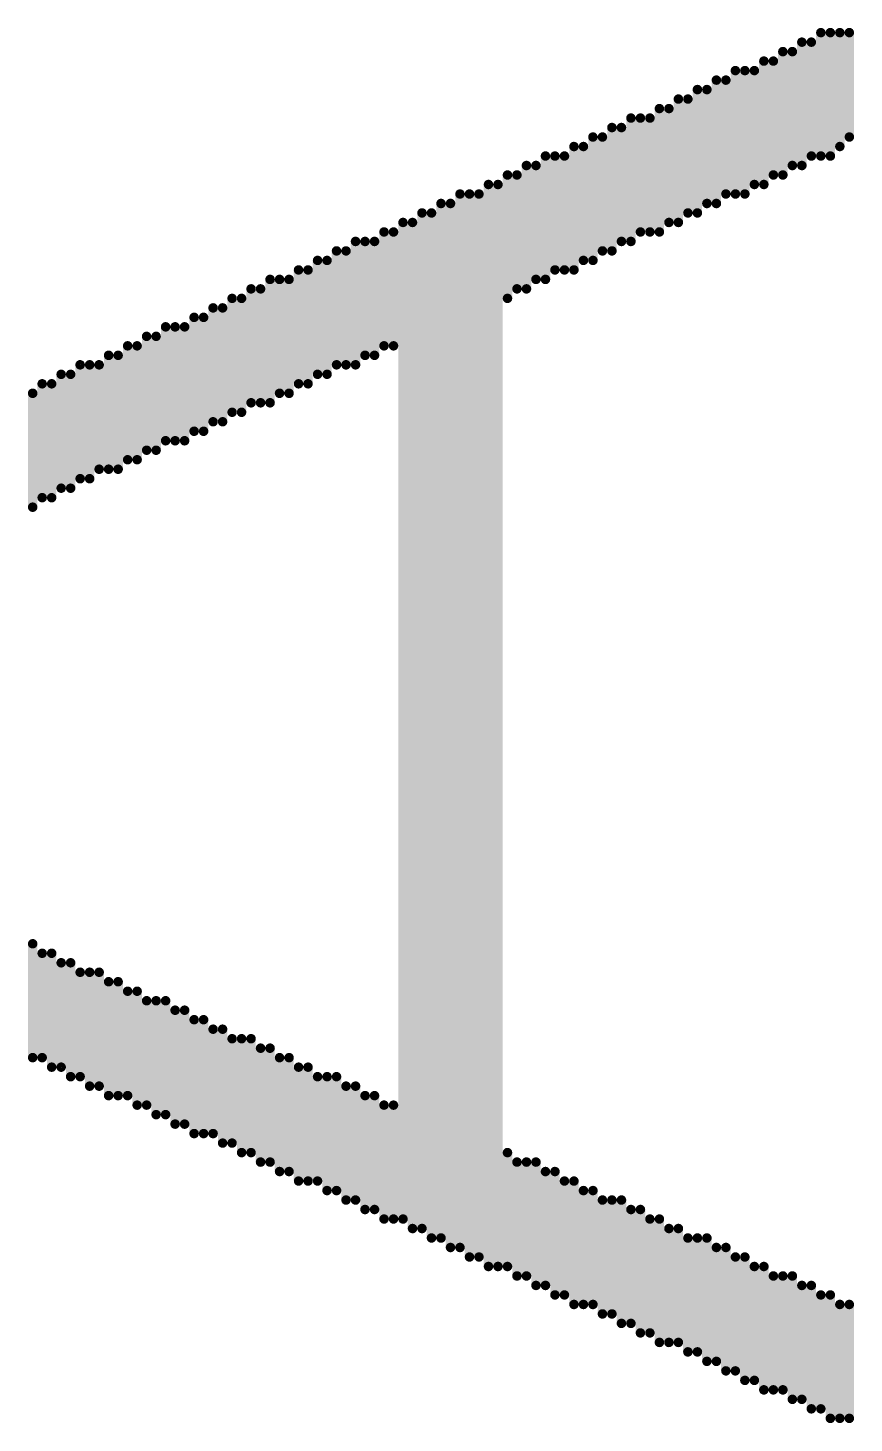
# Model space of a CAD drawing. Header units: inches. Extents: x 0.06 to 0.98, y 0.09 to 4.02.
# Drawn here: x 0.32345 to 0.3452, y 1.33858 to 1.37533 of the extents above; entities that cross this region are included whole.
import ezdxf

# ---------------------------------------------------------------- set-up
doc = ezdxf.new("R2010")
doc.units = ezdxf.units.IN
doc.header["$MEASUREMENT"] = 0
doc.layers.add('Top Overlay', color=2, linetype='Continuous')

# ---------------------------------------------------------------- blocks, each defined once
blk = doc.blocks.new('________631')
at = {"layer": 'Top Overlay'}
for points in [[(0.529311, 0.022884, 0.00025, 0.00025, 0), (0.532311, 0.022884, 0.00025, 0.00025, 0)], [(0.543811, 0.022884, 0.00025, 0.00025, 0), (0.546811, 0.022884, 0.00025, 0.00025, 0)], [(0.529061, 0.022384, 0.00025, 0.00025, 0), (0.532061, 0.022384, 0.00025, 0.00025, 0)], [(0.529311, 0.022634, 0.00025, 0.00025, 0), (0.532061, 0.022634, 0.00025, 0.00025, 0)], [(0.544061, 0.022634, 0.00025, 0.00025, 0), (0.547061, 0.022634, 0.00025, 0.00025, 0)], [(0.544061, 0.022384, 0.00025, 0.00025, 0), (0.547061, 0.022384, 0.00025, 0.00025, 0)], [(0.529061, 0.022134, 0.00025, 0.00025, 0), (0.531811, 0.022134, 0.00025, 0.00025, 0)], [(0.544311, 0.022134, 0.00025, 0.00025, 0), (0.547311, 0.022134, 0.00025, 0.00025, 0)], [(0.528811, 0.021884, 0.00025, 0.00025, 0), (0.531811, 0.021884, 0.00025, 0.00025, 0)], [(0.528811, 0.021634, 0.00025, 0.00025, 0), (0.531561, 0.021634, 0.00025, 0.00025, 0)], [(0.544311, 0.021884, 0.00025, 0.00025, 0), (0.547311, 0.021884, 0.00025, 0.00025, 0)], [(0.544561, 0.021634, 0.00025, 0.00025, 0), (0.547561, 0.021634, 0.00025, 0.00025, 0)], [(0.528561, 0.021384, 0.00025, 0.00025, 0), (0.531561, 0.021384, 0.00025, 0.00025, 0)], [(0.544561, 0.021384, 0.00025, 0.00025, 0), (0.547561, 0.021384, 0.00025, 0.00025, 0)], [(0.528311, 0.020884, 0.00025, 0.00025, 0), (0.531311, 0.020884, 0.00025, 0.00025, 0)], [(0.528561, 0.021134, 0.00025, 0.00025, 0), (0.531561, 0.021134, 0.00025, 0.00025, 0)], [(0.544811, 0.021134, 0.00025, 0.00025, 0), (0.547561, 0.021134, 0.00025, 0.00025, 0)], [(0.544811, 0.020884, 0.00025, 0.00025, 0), (0.547811, 0.020884, 0.00025, 0.00025, 0)], [(0.528311, 0.020634, 0.00025, 0.00025, 0), (0.531311, 0.020634, 0.00025, 0.00025, 0)], [(0.544811, 0.020634, 0.00025, 0.00025, 0), (0.547811, 0.020634, 0.00025, 0.00025, 0)], [(0.528061, 0.020134, 0.00025, 0.00025, 0), (0.531061, 0.020134, 0.00025, 0.00025, 0)], [(0.528311, 0.020384, 0.00025, 0.00025, 0), (0.531061, 0.020384, 0.00025, 0.00025, 0)], [(0.545061, 0.020384, 0.00025, 0.00025, 0), (0.548061, 0.020384, 0.00025, 0.00025, 0)], [(0.545061, 0.020134, 0.00025, 0.00025, 0), (0.548061, 0.020134, 0.00025, 0.00025, 0)], [(0.528061, 0.019884, 0.00025, 0.00025, 0), (0.530811, 0.019884, 0.00025, 0.00025, 0)], [(0.545311, 0.019884, 0.00025, 0.00025, 0), (0.548311, 0.019884, 0.00025, 0.00025, 0)], [(0.527811, 0.019634, 0.00025, 0.00025, 0), (0.530811, 0.019634, 0.00025, 0.00025, 0)], [(0.527811, 0.019384, 0.00025, 0.00025, 0), (0.530811, 0.019384, 0.00025, 0.00025, 0)], [(0.545311, 0.019634, 0.00025, 0.00025, 0), (0.548311, 0.019634, 0.00025, 0.00025, 0)], [(0.545561, 0.019384, 0.00025, 0.00025, 0), (0.548561, 0.019384, 0.00025, 0.00025, 0)], [(0.527561, 0.019134, 0.00025, 0.00025, 0), (0.530561, 0.019134, 0.00025, 0.00025, 0)], [(0.545561, 0.019134, 0.00025, 0.00025, 0), (0.548561, 0.019134, 0.00025, 0.00025, 0)], [(0.527311, 0.018634, 0.00025, 0.00025, 0), (0.530311, 0.018634, 0.00025, 0.00025, 0)], [(0.527561, 0.018884, 0.00025, 0.00025, 0), (0.530561, 0.018884, 0.00025, 0.00025, 0)], [(0.545561, 0.018884, 0.00025, 0.00025, 0), (0.548561, 0.018884, 0.00025, 0.00025, 0)], [(0.545811, 0.018634, 0.00025, 0.00025, 0), (0.548811, 0.018634, 0.00025, 0.00025, 0)], [(0.527311, 0.018384, 0.00025, 0.00025, 0), (0.530311, 0.018384, 0.00025, 0.00025, 0)], [(0.545811, 0.018384, 0.00025, 0.00025, 0), (0.548811, 0.018384, 0.00025, 0.00025, 0)], [(0.527061, 0.017884, 0.00025, 0.00025, 0), (0.530061, 0.017884, 0.00025, 0.00025, 0)], [(0.527311, 0.018134, 0.00025, 0.00025, 0), (0.530061, 0.018134, 0.00025, 0.00025, 0)], [(0.546061, 0.018134, 0.00025, 0.00025, 0), (0.549061, 0.018134, 0.00025, 0.00025, 0)], [(0.546061, 0.017884, 0.00025, 0.00025, 0), (0.549061, 0.017884, 0.00025, 0.00025, 0)], [(0.527061, 0.017634, 0.00025, 0.00025, 0), (0.529811, 0.017634, 0.00025, 0.00025, 0)], [(0.546311, 0.017634, 0.00025, 0.00025, 0), (0.549311, 0.017634, 0.00025, 0.00025, 0)], [(0.526811, 0.017384, 0.00025, 0.00025, 0), (0.529811, 0.017384, 0.00025, 0.00025, 0)], [(0.546311, 0.017384, 0.00025, 0.00025, 0), (0.549311, 0.017384, 0.00025, 0.00025, 0)], [(0.526561, 0.016884, 0.00025, 0.00025, 0), (0.529561, 0.016884, 0.00025, 0.00025, 0)], [(0.526811, 0.017134, 0.00025, 0.00025, 0), (0.529811, 0.017134, 0.00025, 0.00025, 0)], [(0.546561, 0.017134, 0.00025, 0.00025, 0), (0.549561, 0.017134, 0.00025, 0.00025, 0)], [(0.546561, 0.016884, 0.00025, 0.00025, 0), (0.549561, 0.016884, 0.00025, 0.00025, 0)], [(0.526561, 0.016634, 0.00025, 0.00025, 0), (0.529561, 0.016634, 0.00025, 0.00025, 0)], [(0.546561, 0.016634, 0.00025, 0.00025, 0), (0.549811, 0.016634, 0.00025, 0.00025, 0)], [(0.526311, 0.016384, 0.00025, 0.00025, 0), (0.529311, 0.016384, 0.00025, 0.00025, 0)], [(0.526311, 0.016134, 0.00025, 0.00025, 0), (0.529311, 0.016134, 0.00025, 0.00025, 0)], [(0.546811, 0.016384, 0.00025, 0.00025, 0), (0.549811, 0.016384, 0.00025, 0.00025, 0)], [(0.546811, 0.016134, 0.00025, 0.00025, 0), (0.549811, 0.016134, 0.00025, 0.00025, 0)], [(0.526061, 0.015884, 0.00025, 0.00025, 0), (0.529061, 0.015884, 0.00025, 0.00025, 0)], [(0.547061, 0.015884, 0.00025, 0.00025, 0), (0.550061, 0.015884, 0.00025, 0.00025, 0)], [(0.526061, 0.015634, 0.00025, 0.00025, 0), (0.529061, 0.015634, 0.00025, 0.00025, 0)], [(0.526061, 0.015384, 0.00025, 0.00025, 0), (0.528811, 0.015384, 0.00025, 0.00025, 0)], [(0.547061, 0.015634, 0.00025, 0.00025, 0), (0.550061, 0.015634, 0.00025, 0.00025, 0)], [(0.547311, 0.015384, 0.00025, 0.00025, 0), (0.550311, 0.015384, 0.00025, 0.00025, 0)], [(0.525811, 0.015134, 0.00025, 0.00025, 0), (0.528811, 0.015134, 0.00025, 0.00025, 0)], [(0.547311, 0.015134, 0.00025, 0.00025, 0), (0.550311, 0.015134, 0.00025, 0.00025, 0)], [(0.525561, 0.014634, 0.00025, 0.00025, 0), (0.528561, 0.014634, 0.00025, 0.00025, 0)], [(0.525811, 0.014884, 0.00025, 0.00025, 0), (0.528811, 0.014884, 0.00025, 0.00025, 0)], [(0.547561, 0.014884, 0.00025, 0.00025, 0), (0.550561, 0.014884, 0.00025, 0.00025, 0)], [(0.547561, 0.014634, 0.00025, 0.00025, 0), (0.550561, 0.014634, 0.00025, 0.00025, 0)], [(0.525561, 0.014384, 0.00025, 0.00025, 0), (0.528561, 0.014384, 0.00025, 0.00025, 0)], [(0.547561, 0.014384, 0.00025, 0.00025, 0), (0.550811, 0.014384, 0.00025, 0.00025, 0)], [(0.525311, 0.014134, 0.00025, 0.00025, 0), (0.528311, 0.014134, 0.00025, 0.00025, 0)], [(0.525311, 0.013884, 0.00025, 0.00025, 0), (0.528311, 0.013884, 0.00025, 0.00025, 0)], [(0.547811, 0.014134, 0.00025, 0.00025, 0), (0.550811, 0.014134, 0.00025, 0.00025, 0)], [(0.547811, 0.013884, 0.00025, 0.00025, 0), (0.550811, 0.013884, 0.00025, 0.00025, 0)], [(0.525061, 0.013634, 0.00025, 0.00025, 0), (0.528061, 0.013634, 0.00025, 0.00025, 0)], [(0.548061, 0.013634, 0.00025, 0.00025, 0), (0.551061, 0.013634, 0.00025, 0.00025, 0)], [(0.525061, 0.013384, 0.00025, 0.00025, 0), (0.528061, 0.013384, 0.00025, 0.00025, 0)], [(0.525061, 0.013134, 0.00025, 0.00025, 0), (0.551311, 0.013134, 0.00025, 0.00025, 0)], [(0.548061, 0.013384, 0.00025, 0.00025, 0), (0.551061, 0.013384, 0.00025, 0.00025, 0)], [(0.524811, 0.012884, 0.00025, 0.00025, 0), (0.551311, 0.012884, 0.00025, 0.00025, 0)], [(0.524561, 0.012384, 0.00025, 0.00025, 0), (0.551561, 0.012384, 0.00025, 0.00025, 0)], [(0.524811, 0.012634, 0.00025, 0.00025, 0), (0.551561, 0.012634, 0.00025, 0.00025, 0)], [(0.524561, 0.012134, 0.00025, 0.00025, 0), (0.551811, 0.012134, 0.00025, 0.00025, 0)], [(0.524311, 0.011884, 0.00025, 0.00025, 0), (0.551811, 0.011884, 0.00025, 0.00025, 0)], [(0.524061, 0.011384, 0.00025, 0.00025, 0), (0.552061, 0.011384, 0.00025, 0.00025, 0)], [(0.524311, 0.011634, 0.00025, 0.00025, 0), (0.552061, 0.011634, 0.00025, 0.00025, 0)], [(0.524061, 0.011134, 0.00025, 0.00025, 0), (0.552061, 0.011134, 0.00025, 0.00025, 0)], [(0.523811, 0.010884, 0.00025, 0.00025, 0), (0.552311, 0.010884, 0.00025, 0.00025, 0)], [(0.523811, 0.010634, 0.00025, 0.00025, 0), (0.552311, 0.010634, 0.00025, 0.00025, 0)], [(0.523811, 0.010384, 0.00025, 0.00025, 0), (0.526811, 0.010384, 0.00025, 0.00025, 0)], [(0.549311, 0.010384, 0.00025, 0.00025, 0), (0.552561, 0.010384, 0.00025, 0.00025, 0)], [(0.523561, 0.010134, 0.00025, 0.00025, 0), (0.526561, 0.010134, 0.00025, 0.00025, 0)], [(0.523561, 0.009884, 0.00025, 0.00025, 0), (0.526561, 0.009884, 0.00025, 0.00025, 0)], [(0.549561, 0.010134, 0.00025, 0.00025, 0), (0.552561, 0.010134, 0.00025, 0.00025, 0)], [(0.549561, 0.009884, 0.00025, 0.00025, 0), (0.552811, 0.009884, 0.00025, 0.00025, 0)], [(0.523311, 0.009634, 0.00025, 0.00025, 0), (0.526561, 0.009634, 0.00025, 0.00025, 0)], [(0.549811, 0.009634, 0.00025, 0.00025, 0), (0.552811, 0.009634, 0.00025, 0.00025, 0)], [(0.523061, 0.009134, 0.00025, 0.00025, 0), (0.526311, 0.009134, 0.00025, 0.00025, 0)], [(0.523311, 0.009384, 0.00025, 0.00025, 0), (0.526311, 0.009384, 0.00025, 0.00025, 0)], [(0.549811, 0.009384, 0.00025, 0.00025, 0), (0.553061, 0.009384, 0.00025, 0.00025, 0)], [(0.550061, 0.009134, 0.00025, 0.00025, 0), (0.553061, 0.009134, 0.00025, 0.00025, 0)], [(0.523061, 0.008884, 0.00025, 0.00025, 0), (0.526061, 0.008884, 0.00025, 0.00025, 0)], [(0.550061, 0.008884, 0.00025, 0.00025, 0), (0.553061, 0.008884, 0.00025, 0.00025, 0)], [(0.522811, 0.008634, 0.00025, 0.00025, 0), (0.526061, 0.008634, 0.00025, 0.00025, 0)], [(0.522811, 0.008384, 0.00025, 0.00025, 0), (0.525811, 0.008384, 0.00025, 0.00025, 0)], [(0.550061, 0.008634, 0.00025, 0.00025, 0), (0.553311, 0.008634, 0.00025, 0.00025, 0)], [(0.550311, 0.008384, 0.00025, 0.00025, 0), (0.553311, 0.008384, 0.00025, 0.00025, 0)], [(0.522811, 0.008134, 0.00025, 0.00025, 0), (0.525811, 0.008134, 0.00025, 0.00025, 0)], [(0.550311, 0.008134, 0.00025, 0.00025, 0), (0.553561, 0.008134, 0.00025, 0.00025, 0)], [(0.522561, 0.007884, 0.00025, 0.00025, 0), (0.525561, 0.007884, 0.00025, 0.00025, 0)], [(0.522561, 0.007634, 0.00025, 0.00025, 0), (0.525561, 0.007634, 0.00025, 0.00025, 0)], [(0.550561, 0.007884, 0.00025, 0.00025, 0), (0.553561, 0.007884, 0.00025, 0.00025, 0)], [(0.550561, 0.007634, 0.00025, 0.00025, 0), (0.553811, 0.007634, 0.00025, 0.00025, 0)], [(0.522311, 0.007384, 0.00025, 0.00025, 0), (0.525561, 0.007384, 0.00025, 0.00025, 0)], [(0.550811, 0.007384, 0.00025, 0.00025, 0), (0.553811, 0.007384, 0.00025, 0.00025, 0)], [(0.522061, 0.006884, 0.00025, 0.00025, 0), (0.525311, 0.006884, 0.00025, 0.00025, 0)], [(0.522311, 0.007134, 0.00025, 0.00025, 0), (0.525311, 0.007134, 0.00025, 0.00025, 0)], [(0.550811, 0.007134, 0.00025, 0.00025, 0), (0.554061, 0.007134, 0.00025, 0.00025, 0)], [(0.551061, 0.006884, 0.00025, 0.00025, 0), (0.554061, 0.006884, 0.00025, 0.00025, 0)], [(0.522061, 0.006634, 0.00025, 0.00025, 0), (0.525061, 0.006634, 0.00025, 0.00025, 0)], [(0.551061, 0.006634, 0.00025, 0.00025, 0), (0.554061, 0.006634, 0.00025, 0.00025, 0)], [(0.521811, 0.006384, 0.00025, 0.00025, 0), (0.525061, 0.006384, 0.00025, 0.00025, 0)], [(0.521811, 0.006134, 0.00025, 0.00025, 0), (0.524811, 0.006134, 0.00025, 0.00025, 0)], [(0.551061, 0.006384, 0.00025, 0.00025, 0), (0.554311, 0.006384, 0.00025, 0.00025, 0)], [(0.551311, 0.006134, 0.00025, 0.00025, 0), (0.554311, 0.006134, 0.00025, 0.00025, 0)], [(0.521811, 0.005884, 0.00025, 0.00025, 0), (0.524811, 0.005884, 0.00025, 0.00025, 0)], [(0.551311, 0.005884, 0.00025, 0.00025, 0), (0.554561, 0.005884, 0.00025, 0.00025, 0)], [(0.521561, 0.005634, 0.00025, 0.00025, 0), (0.524561, 0.005634, 0.00025, 0.00025, 0)], [(0.551561, 0.005634, 0.00025, 0.00025, 0), (0.554561, 0.005634, 0.00025, 0.00025, 0)], [(0.521311, 0.005134, 0.00025, 0.00025, 0), (0.524561, 0.005134, 0.00025, 0.00025, 0)], [(0.521561, 0.005384, 0.00025, 0.00025, 0), (0.524561, 0.005384, 0.00025, 0.00025, 0)], [(0.551561, 0.005384, 0.00025, 0.00025, 0), (0.554811, 0.005384, 0.00025, 0.00025, 0)], [(0.551811, 0.005134, 0.00025, 0.00025, 0), (0.554811, 0.005134, 0.00025, 0.00025, 0)], [(0.521311, 0.004884, 0.00025, 0.00025, 0), (0.524311, 0.004884, 0.00025, 0.00025, 0)], [(0.551811, 0.004884, 0.00025, 0.00025, 0), (0.555061, 0.004884, 0.00025, 0.00025, 0)], [(0.521061, 0.004634, 0.00025, 0.00025, 0), (0.524311, 0.004634, 0.00025, 0.00025, 0)], [(0.521061, 0.004384, 0.00025, 0.00025, 0), (0.524061, 0.004384, 0.00025, 0.00025, 0)], [(0.552061, 0.004634, 0.00025, 0.00025, 0), (0.555061, 0.004634, 0.00025, 0.00025, 0)], [(0.552061, 0.004384, 0.00025, 0.00025, 0), (0.555311, 0.004384, 0.00025, 0.00025, 0)], [(0.520811, 0.004134, 0.00025, 0.00025, 0), (0.524061, 0.004134, 0.00025, 0.00025, 0)], [(0.552061, 0.004134, 0.00025, 0.00025, 0), (0.555311, 0.004134, 0.00025, 0.00025, 0)], [(0.520561, 0.003634, 0.00025, 0.00025, 0), (0.523811, 0.003634, 0.00025, 0.00025, 0)], [(0.520811, 0.003884, 0.00025, 0.00025, 0), (0.523811, 0.003884, 0.00025, 0.00025, 0)], [(0.552311, 0.003884, 0.00025, 0.00025, 0), (0.555311, 0.003884, 0.00025, 0.00025, 0)], [(0.552311, 0.003634, 0.00025, 0.00025, 0), (0.555561, 0.003634, 0.00025, 0.00025, 0)], [(0.520561, 0.003384, 0.00025, 0.00025, 0), (0.523561, 0.003384, 0.00025, 0.00025, 0)], [(0.552561, 0.003384, 0.00025, 0.00025, 0), (0.555561, 0.003384, 0.00025, 0.00025, 0)], [(0.520311, 0.002884, 0.00025, 0.00025, 0), (0.523561, 0.002884, 0.00025, 0.00025, 0)], [(0.520561, 0.003134, 0.00025, 0.00025, 0), (0.523561, 0.003134, 0.00025, 0.00025, 0)], [(0.552561, 0.003134, 0.00025, 0.00025, 0), (0.555811, 0.003134, 0.00025, 0.00025, 0)], [(0.552811, 0.002884, 0.00025, 0.00025, 0), (0.555811, 0.002884, 0.00025, 0.00025, 0)], [(0.520311, 0.002634, 0.00025, 0.00025, 0), (0.523311, 0.002634, 0.00025, 0.00025, 0)], [(0.552811, 0.002634, 0.00025, 0.00025, 0), (0.556061, 0.002634, 0.00025, 0.00025, 0)], [(0.520061, 0.002384, 0.00025, 0.00025, 0), (0.523311, 0.002384, 0.00025, 0.00025, 0)], [(0.520061, 0.002134, 0.00025, 0.00025, 0), (0.523061, 0.002134, 0.00025, 0.00025, 0)], [(0.553061, 0.002384, 0.00025, 0.00025, 0), (0.556061, 0.002384, 0.00025, 0.00025, 0)], [(0.553061, 0.002134, 0.00025, 0.00025, 0), (0.556311, 0.002134, 0.00025, 0.00025, 0)], [(0.519811, 0.001884, 0.00025, 0.00025, 0), (0.523061, 0.001884, 0.00025, 0.00025, 0)], [(0.553061, 0.001884, 0.00025, 0.00025, 0), (0.556311, 0.001884, 0.00025, 0.00025, 0)], [(0.519811, 0.001634, 0.00025, 0.00025, 0), (0.522811, 0.001634, 0.00025, 0.00025, 0)], [(0.519811, 0.001384, 0.00025, 0.00025, 0), (0.522811, 0.001384, 0.00025, 0.00025, 0)], [(0.553311, 0.001634, 0.00025, 0.00025, 0), (0.556311, 0.001634, 0.00025, 0.00025, 0)], [(0.553561, 0.001384, 0.00025, 0.00025, 0), (0.556311, 0.001384, 0.00025, 0.00025, 0)]]:
    blk.add_lwpolyline(points, format="xyseb", dxfattribs=at)
for points in [[(0.529249, 0.022884, 0.000125, 0.000125, 1), (0.529374, 0.022884, 0.000125, 0.000125, 1)], [(0.532249, 0.022884, 0.000125, 0.000125, 1), (0.532374, 0.022884, 0.000125, 0.000125, 1)], [(0.543748, 0.022884, 0.000125, 0.000125, 1), (0.543874, 0.022884, 0.000125, 0.000125, 1)], [(0.546748, 0.022884, 0.000125, 0.000125, 1), (0.546874, 0.022884, 0.000125, 0.000125, 1)], [(0.528999, 0.022384, 0.000125, 0.000125, 1), (0.529123, 0.022384, 0.000125, 0.000125, 1)], [(0.529249, 0.022634, 0.000125, 0.000125, 1), (0.529374, 0.022634, 0.000125, 0.000125, 1)], [(0.531999, 0.022634, 0.000125, 0.000125, 1), (0.532123, 0.022634, 0.000125, 0.000125, 1)], [(0.531999, 0.022384, 0.000125, 0.000125, 1), (0.532123, 0.022384, 0.000125, 0.000125, 1)], [(0.543999, 0.022634, 0.000125, 0.000125, 1), (0.544123, 0.022634, 0.000125, 0.000125, 1)], [(0.543999, 0.022384, 0.000125, 0.000125, 1), (0.544123, 0.022384, 0.000125, 0.000125, 1)], [(0.546999, 0.022634, 0.000125, 0.000125, 1), (0.547123, 0.022634, 0.000125, 0.000125, 1)], [(0.546999, 0.022384, 0.000125, 0.000125, 1), (0.547123, 0.022384, 0.000125, 0.000125, 1)], [(0.528999, 0.022134, 0.000125, 0.000125, 1), (0.529123, 0.022134, 0.000125, 0.000125, 1)], [(0.531748, 0.022134, 0.000125, 0.000125, 1), (0.531873, 0.022134, 0.000125, 0.000125, 1)], [(0.544249, 0.022134, 0.000125, 0.000125, 1), (0.544373, 0.022134, 0.000125, 0.000125, 1)], [(0.547249, 0.022134, 0.000125, 0.000125, 1), (0.547373, 0.022134, 0.000125, 0.000125, 1)], [(0.528748, 0.021884, 0.000125, 0.000125, 1), (0.528873, 0.021884, 0.000125, 0.000125, 1)], [(0.528748, 0.021634, 0.000125, 0.000125, 1), (0.528873, 0.021634, 0.000125, 0.000125, 1)], [(0.531498, 0.021634, 0.000125, 0.000125, 1), (0.531624, 0.021634, 0.000125, 0.000125, 1)], [(0.531748, 0.021884, 0.000125, 0.000125, 1), (0.531873, 0.021884, 0.000125, 0.000125, 1)], [(0.544249, 0.021884, 0.000125, 0.000125, 1), (0.544373, 0.021884, 0.000125, 0.000125, 1)], [(0.544498, 0.021634, 0.000125, 0.000125, 1), (0.544624, 0.021634, 0.000125, 0.000125, 1)], [(0.547249, 0.021884, 0.000125, 0.000125, 1), (0.547373, 0.021884, 0.000125, 0.000125, 1)], [(0.547498, 0.021634, 0.000125, 0.000125, 1), (0.547624, 0.021634, 0.000125, 0.000125, 1)], [(0.528498, 0.021384, 0.000125, 0.000125, 1), (0.528624, 0.021384, 0.000125, 0.000125, 1)], [(0.531498, 0.021384, 0.000125, 0.000125, 1), (0.531624, 0.021384, 0.000125, 0.000125, 1)], [(0.544498, 0.021384, 0.000125, 0.000125, 1), (0.544624, 0.021384, 0.000125, 0.000125, 1)], [(0.547498, 0.021384, 0.000125, 0.000125, 1), (0.547624, 0.021384, 0.000125, 0.000125, 1)], [(0.528249, 0.020884, 0.000125, 0.000125, 1), (0.528374, 0.020884, 0.000125, 0.000125, 1)], [(0.528498, 0.021134, 0.000125, 0.000125, 1), (0.528624, 0.021134, 0.000125, 0.000125, 1)], [(0.531249, 0.020884, 0.000125, 0.000125, 1), (0.531374, 0.020884, 0.000125, 0.000125, 1)], [(0.531498, 0.021134, 0.000125, 0.000125, 1), (0.531624, 0.021134, 0.000125, 0.000125, 1)], [(0.544748, 0.021134, 0.000125, 0.000125, 1), (0.544874, 0.021134, 0.000125, 0.000125, 1)], [(0.544748, 0.020884, 0.000125, 0.000125, 1), (0.544874, 0.020884, 0.000125, 0.000125, 1)], [(0.547498, 0.021134, 0.000125, 0.000125, 1), (0.547624, 0.021134, 0.000125, 0.000125, 1)], [(0.547748, 0.020884, 0.000125, 0.000125, 1), (0.547874, 0.020884, 0.000125, 0.000125, 1)], [(0.528249, 0.020634, 0.000125, 0.000125, 1), (0.528374, 0.020634, 0.000125, 0.000125, 1)], [(0.531249, 0.020634, 0.000125, 0.000125, 1), (0.531374, 0.020634, 0.000125, 0.000125, 1)], [(0.544748, 0.020634, 0.000125, 0.000125, 1), (0.544874, 0.020634, 0.000125, 0.000125, 1)], [(0.547748, 0.020634, 0.000125, 0.000125, 1), (0.547874, 0.020634, 0.000125, 0.000125, 1)], [(0.527999, 0.020134, 0.000125, 0.000125, 1), (0.528123, 0.020134, 0.000125, 0.000125, 1)], [(0.528249, 0.020384, 0.000125, 0.000125, 1), (0.528374, 0.020384, 0.000125, 0.000125, 1)], [(0.530999, 0.020384, 0.000125, 0.000125, 1), (0.531123, 0.020384, 0.000125, 0.000125, 1)], [(0.530999, 0.020134, 0.000125, 0.000125, 1), (0.531123, 0.020134, 0.000125, 0.000125, 1)], [(0.544999, 0.020384, 0.000125, 0.000125, 1), (0.545123, 0.020384, 0.000125, 0.000125, 1)], [(0.544999, 0.020134, 0.000125, 0.000125, 1), (0.545123, 0.020134, 0.000125, 0.000125, 1)], [(0.547999, 0.020384, 0.000125, 0.000125, 1), (0.548123, 0.020384, 0.000125, 0.000125, 1)], [(0.547999, 0.020134, 0.000125, 0.000125, 1), (0.548123, 0.020134, 0.000125, 0.000125, 1)], [(0.527999, 0.019884, 0.000125, 0.000125, 1), (0.528123, 0.019884, 0.000125, 0.000125, 1)], [(0.530748, 0.019884, 0.000125, 0.000125, 1), (0.530873, 0.019884, 0.000125, 0.000125, 1)], [(0.545249, 0.019884, 0.000125, 0.000125, 1), (0.545373, 0.019884, 0.000125, 0.000125, 1)], [(0.548249, 0.019884, 0.000125, 0.000125, 1), (0.548373, 0.019884, 0.000125, 0.000125, 1)], [(0.527748, 0.019634, 0.000125, 0.000125, 1), (0.527873, 0.019634, 0.000125, 0.000125, 1)], [(0.527748, 0.019384, 0.000125, 0.000125, 1), (0.527873, 0.019384, 0.000125, 0.000125, 1)], [(0.530748, 0.019634, 0.000125, 0.000125, 1), (0.530873, 0.019634, 0.000125, 0.000125, 1)], [(0.530748, 0.019384, 0.000125, 0.000125, 1), (0.530873, 0.019384, 0.000125, 0.000125, 1)], [(0.545249, 0.019634, 0.000125, 0.000125, 1), (0.545373, 0.019634, 0.000125, 0.000125, 1)], [(0.545498, 0.019384, 0.000125, 0.000125, 1), (0.545624, 0.019384, 0.000125, 0.000125, 1)], [(0.548249, 0.019634, 0.000125, 0.000125, 1), (0.548373, 0.019634, 0.000125, 0.000125, 1)], [(0.548498, 0.019384, 0.000125, 0.000125, 1), (0.548624, 0.019384, 0.000125, 0.000125, 1)], [(0.527498, 0.019134, 0.000125, 0.000125, 1), (0.527624, 0.019134, 0.000125, 0.000125, 1)], [(0.530498, 0.019134, 0.000125, 0.000125, 1), (0.530624, 0.019134, 0.000125, 0.000125, 1)], [(0.545498, 0.019134, 0.000125, 0.000125, 1), (0.545624, 0.019134, 0.000125, 0.000125, 1)], [(0.548498, 0.019134, 0.000125, 0.000125, 1), (0.548624, 0.019134, 0.000125, 0.000125, 1)], [(0.527249, 0.018634, 0.000125, 0.000125, 1), (0.527374, 0.018634, 0.000125, 0.000125, 1)], [(0.527498, 0.018884, 0.000125, 0.000125, 1), (0.527624, 0.018884, 0.000125, 0.000125, 1)], [(0.530249, 0.018634, 0.000125, 0.000125, 1), (0.530374, 0.018634, 0.000125, 0.000125, 1)], [(0.530498, 0.018884, 0.000125, 0.000125, 1), (0.530624, 0.018884, 0.000125, 0.000125, 1)], [(0.545498, 0.018884, 0.000125, 0.000125, 1), (0.545624, 0.018884, 0.000125, 0.000125, 1)], [(0.545748, 0.018634, 0.000125, 0.000125, 1), (0.545874, 0.018634, 0.000125, 0.000125, 1)], [(0.548498, 0.018884, 0.000125, 0.000125, 1), (0.548624, 0.018884, 0.000125, 0.000125, 1)], [(0.548748, 0.018634, 0.000125, 0.000125, 1), (0.548874, 0.018634, 0.000125, 0.000125, 1)], [(0.527249, 0.018384, 0.000125, 0.000125, 1), (0.527374, 0.018384, 0.000125, 0.000125, 1)], [(0.530249, 0.018384, 0.000125, 0.000125, 1), (0.530374, 0.018384, 0.000125, 0.000125, 1)], [(0.545748, 0.018384, 0.000125, 0.000125, 1), (0.545874, 0.018384, 0.000125, 0.000125, 1)], [(0.548748, 0.018384, 0.000125, 0.000125, 1), (0.548874, 0.018384, 0.000125, 0.000125, 1)], [(0.526999, 0.017884, 0.000125, 0.000125, 1), (0.527123, 0.017884, 0.000125, 0.000125, 1)], [(0.527249, 0.018134, 0.000125, 0.000125, 1), (0.527374, 0.018134, 0.000125, 0.000125, 1)], [(0.529999, 0.018134, 0.000125, 0.000125, 1), (0.530123, 0.018134, 0.000125, 0.000125, 1)], [(0.529999, 0.017884, 0.000125, 0.000125, 1), (0.530123, 0.017884, 0.000125, 0.000125, 1)], [(0.545999, 0.018134, 0.000125, 0.000125, 1), (0.546123, 0.018134, 0.000125, 0.000125, 1)], [(0.545999, 0.017884, 0.000125, 0.000125, 1), (0.546123, 0.017884, 0.000125, 0.000125, 1)], [(0.548998, 0.018134, 0.000125, 0.000125, 1), (0.549123, 0.018134, 0.000125, 0.000125, 1)], [(0.548998, 0.017884, 0.000125, 0.000125, 1), (0.549123, 0.017884, 0.000125, 0.000125, 1)], [(0.526999, 0.017634, 0.000125, 0.000125, 1), (0.527123, 0.017634, 0.000125, 0.000125, 1)], [(0.529748, 0.017634, 0.000125, 0.000125, 1), (0.529873, 0.017634, 0.000125, 0.000125, 1)], [(0.546249, 0.017634, 0.000125, 0.000125, 1), (0.546373, 0.017634, 0.000125, 0.000125, 1)], [(0.549249, 0.017634, 0.000125, 0.000125, 1), (0.549373, 0.017634, 0.000125, 0.000125, 1)], [(0.526748, 0.017384, 0.000125, 0.000125, 1), (0.526873, 0.017384, 0.000125, 0.000125, 1)], [(0.529748, 0.017384, 0.000125, 0.000125, 1), (0.529873, 0.017384, 0.000125, 0.000125, 1)], [(0.546249, 0.017384, 0.000125, 0.000125, 1), (0.546373, 0.017384, 0.000125, 0.000125, 1)], [(0.549249, 0.017384, 0.000125, 0.000125, 1), (0.549373, 0.017384, 0.000125, 0.000125, 1)], [(0.526498, 0.016884, 0.000125, 0.000125, 1), (0.526624, 0.016884, 0.000125, 0.000125, 1)], [(0.526748, 0.017134, 0.000125, 0.000125, 1), (0.526873, 0.017134, 0.000125, 0.000125, 1)], [(0.529498, 0.016884, 0.000125, 0.000125, 1), (0.529624, 0.016884, 0.000125, 0.000125, 1)], [(0.529748, 0.017134, 0.000125, 0.000125, 1), (0.529873, 0.017134, 0.000125, 0.000125, 1)], [(0.546498, 0.017134, 0.000125, 0.000125, 1), (0.546624, 0.017134, 0.000125, 0.000125, 1)], [(0.546498, 0.016884, 0.000125, 0.000125, 1), (0.546624, 0.016884, 0.000125, 0.000125, 1)], [(0.549499, 0.017134, 0.000125, 0.000125, 1), (0.549624, 0.017134, 0.000125, 0.000125, 1)], [(0.549499, 0.016884, 0.000125, 0.000125, 1), (0.549624, 0.016884, 0.000125, 0.000125, 1)], [(0.526498, 0.016634, 0.000125, 0.000125, 1), (0.526624, 0.016634, 0.000125, 0.000125, 1)], [(0.529498, 0.016634, 0.000125, 0.000125, 1), (0.529624, 0.016634, 0.000125, 0.000125, 1)], [(0.546498, 0.016634, 0.000125, 0.000125, 1), (0.546624, 0.016634, 0.000125, 0.000125, 1)], [(0.549748, 0.016634, 0.000125, 0.000125, 1), (0.549874, 0.016634, 0.000125, 0.000125, 1)], [(0.526249, 0.016384, 0.000125, 0.000125, 1), (0.526374, 0.016384, 0.000125, 0.000125, 1)], [(0.526249, 0.016134, 0.000125, 0.000125, 1), (0.526374, 0.016134, 0.000125, 0.000125, 1)], [(0.529249, 0.016384, 0.000125, 0.000125, 1), (0.529374, 0.016384, 0.000125, 0.000125, 1)], [(0.529249, 0.016134, 0.000125, 0.000125, 1), (0.529374, 0.016134, 0.000125, 0.000125, 1)], [(0.546748, 0.016384, 0.000125, 0.000125, 1), (0.546874, 0.016384, 0.000125, 0.000125, 1)], [(0.546748, 0.016134, 0.000125, 0.000125, 1), (0.546874, 0.016134, 0.000125, 0.000125, 1)], [(0.549748, 0.016384, 0.000125, 0.000125, 1), (0.549874, 0.016384, 0.000125, 0.000125, 1)], [(0.549748, 0.016134, 0.000125, 0.000125, 1), (0.549874, 0.016134, 0.000125, 0.000125, 1)], [(0.525999, 0.015884, 0.000125, 0.000125, 1), (0.526123, 0.015884, 0.000125, 0.000125, 1)], [(0.528999, 0.015884, 0.000125, 0.000125, 1), (0.529123, 0.015884, 0.000125, 0.000125, 1)], [(0.546999, 0.015884, 0.000125, 0.000125, 1), (0.547123, 0.015884, 0.000125, 0.000125, 1)], [(0.549998, 0.015884, 0.000125, 0.000125, 1), (0.550123, 0.015884, 0.000125, 0.000125, 1)], [(0.525999, 0.015634, 0.000125, 0.000125, 1), (0.526123, 0.015634, 0.000125, 0.000125, 1)], [(0.525999, 0.015384, 0.000125, 0.000125, 1), (0.526123, 0.015384, 0.000125, 0.000125, 1)], [(0.528748, 0.015384, 0.000125, 0.000125, 1), (0.528873, 0.015384, 0.000125, 0.000125, 1)], [(0.528999, 0.015634, 0.000125, 0.000125, 1), (0.529123, 0.015634, 0.000125, 0.000125, 1)], [(0.546999, 0.015634, 0.000125, 0.000125, 1), (0.547123, 0.015634, 0.000125, 0.000125, 1)], [(0.547249, 0.015384, 0.000125, 0.000125, 1), (0.547373, 0.015384, 0.000125, 0.000125, 1)], [(0.549998, 0.015634, 0.000125, 0.000125, 1), (0.550123, 0.015634, 0.000125, 0.000125, 1)], [(0.550249, 0.015384, 0.000125, 0.000125, 1), (0.550373, 0.015384, 0.000125, 0.000125, 1)], [(0.525748, 0.015134, 0.000125, 0.000125, 1), (0.525873, 0.015134, 0.000125, 0.000125, 1)], [(0.528748, 0.015134, 0.000125, 0.000125, 1), (0.528873, 0.015134, 0.000125, 0.000125, 1)], [(0.547249, 0.015134, 0.000125, 0.000125, 1), (0.547373, 0.015134, 0.000125, 0.000125, 1)], [(0.550249, 0.015134, 0.000125, 0.000125, 1), (0.550373, 0.015134, 0.000125, 0.000125, 1)], [(0.525498, 0.014634, 0.000125, 0.000125, 1), (0.525624, 0.014634, 0.000125, 0.000125, 1)], [(0.525748, 0.014884, 0.000125, 0.000125, 1), (0.525873, 0.014884, 0.000125, 0.000125, 1)], [(0.528498, 0.014634, 0.000125, 0.000125, 1), (0.528624, 0.014634, 0.000125, 0.000125, 1)], [(0.528748, 0.014884, 0.000125, 0.000125, 1), (0.528873, 0.014884, 0.000125, 0.000125, 1)], [(0.547498, 0.014884, 0.000125, 0.000125, 1), (0.547624, 0.014884, 0.000125, 0.000125, 1)], [(0.547498, 0.014634, 0.000125, 0.000125, 1), (0.547624, 0.014634, 0.000125, 0.000125, 1)], [(0.550499, 0.014884, 0.000125, 0.000125, 1), (0.550624, 0.014884, 0.000125, 0.000125, 1)], [(0.550499, 0.014634, 0.000125, 0.000125, 1), (0.550624, 0.014634, 0.000125, 0.000125, 1)], [(0.525498, 0.014384, 0.000125, 0.000125, 1), (0.525624, 0.014384, 0.000125, 0.000125, 1)], [(0.528498, 0.014384, 0.000125, 0.000125, 1), (0.528624, 0.014384, 0.000125, 0.000125, 1)], [(0.547498, 0.014384, 0.000125, 0.000125, 1), (0.547624, 0.014384, 0.000125, 0.000125, 1)], [(0.550748, 0.014384, 0.000125, 0.000125, 1), (0.550874, 0.014384, 0.000125, 0.000125, 1)], [(0.525249, 0.014134, 0.000125, 0.000125, 1), (0.525374, 0.014134, 0.000125, 0.000125, 1)], [(0.525249, 0.013884, 0.000125, 0.000125, 1), (0.525374, 0.013884, 0.000125, 0.000125, 1)], [(0.528249, 0.014134, 0.000125, 0.000125, 1), (0.528374, 0.014134, 0.000125, 0.000125, 1)], [(0.528249, 0.013884, 0.000125, 0.000125, 1), (0.528374, 0.013884, 0.000125, 0.000125, 1)], [(0.547748, 0.014134, 0.000125, 0.000125, 1), (0.547874, 0.014134, 0.000125, 0.000125, 1)], [(0.547748, 0.013884, 0.000125, 0.000125, 1), (0.547874, 0.013884, 0.000125, 0.000125, 1)], [(0.550748, 0.014134, 0.000125, 0.000125, 1), (0.550874, 0.014134, 0.000125, 0.000125, 1)], [(0.550748, 0.013884, 0.000125, 0.000125, 1), (0.550874, 0.013884, 0.000125, 0.000125, 1)], [(0.524999, 0.013634, 0.000125, 0.000125, 1), (0.525123, 0.013634, 0.000125, 0.000125, 1)], [(0.527999, 0.013634, 0.000125, 0.000125, 1), (0.528123, 0.013634, 0.000125, 0.000125, 1)], [(0.547999, 0.013634, 0.000125, 0.000125, 1), (0.548123, 0.013634, 0.000125, 0.000125, 1)], [(0.550998, 0.013634, 0.000125, 0.000125, 1), (0.551123, 0.013634, 0.000125, 0.000125, 1)], [(0.524999, 0.013384, 0.000125, 0.000125, 1), (0.525123, 0.013384, 0.000125, 0.000125, 1)], [(0.524999, 0.013134, 0.000125, 0.000125, 1), (0.525123, 0.013134, 0.000125, 0.000125, 1)], [(0.527999, 0.013384, 0.000125, 0.000125, 1), (0.528123, 0.013384, 0.000125, 0.000125, 1)], [(0.547999, 0.013384, 0.000125, 0.000125, 1), (0.548123, 0.013384, 0.000125, 0.000125, 1)], [(0.550998, 0.013384, 0.000125, 0.000125, 1), (0.551123, 0.013384, 0.000125, 0.000125, 1)], [(0.551249, 0.013134, 0.000125, 0.000125, 1), (0.551373, 0.013134, 0.000125, 0.000125, 1)], [(0.524748, 0.012884, 0.000125, 0.000125, 1), (0.524873, 0.012884, 0.000125, 0.000125, 1)], [(0.551249, 0.012884, 0.000125, 0.000125, 1), (0.551373, 0.012884, 0.000125, 0.000125, 1)], [(0.524498, 0.012384, 0.000125, 0.000125, 1), (0.524624, 0.012384, 0.000125, 0.000125, 1)], [(0.524748, 0.012634, 0.000125, 0.000125, 1), (0.524873, 0.012634, 0.000125, 0.000125, 1)], [(0.551499, 0.012634, 0.000125, 0.000125, 1), (0.551624, 0.012634, 0.000125, 0.000125, 1)], [(0.551499, 0.012384, 0.000125, 0.000125, 1), (0.551624, 0.012384, 0.000125, 0.000125, 1)], [(0.524498, 0.012134, 0.000125, 0.000125, 1), (0.524624, 0.012134, 0.000125, 0.000125, 1)], [(0.551748, 0.012134, 0.000125, 0.000125, 1), (0.551874, 0.012134, 0.000125, 0.000125, 1)], [(0.524249, 0.011884, 0.000125, 0.000125, 1), (0.524374, 0.011884, 0.000125, 0.000125, 1)], [(0.551748, 0.011884, 0.000125, 0.000125, 1), (0.551874, 0.011884, 0.000125, 0.000125, 1)], [(0.523999, 0.011384, 0.000125, 0.000125, 1), (0.524123, 0.011384, 0.000125, 0.000125, 1)], [(0.524249, 0.011634, 0.000125, 0.000125, 1), (0.524374, 0.011634, 0.000125, 0.000125, 1)], [(0.551998, 0.011634, 0.000125, 0.000125, 1), (0.552123, 0.011634, 0.000125, 0.000125, 1)], [(0.551998, 0.011384, 0.000125, 0.000125, 1), (0.552123, 0.011384, 0.000125, 0.000125, 1)], [(0.523999, 0.011134, 0.000125, 0.000125, 1), (0.524123, 0.011134, 0.000125, 0.000125, 1)], [(0.551998, 0.011134, 0.000125, 0.000125, 1), (0.552123, 0.011134, 0.000125, 0.000125, 1)], [(0.523748, 0.010884, 0.000125, 0.000125, 1), (0.523873, 0.010884, 0.000125, 0.000125, 1)], [(0.523748, 0.010634, 0.000125, 0.000125, 1), (0.523873, 0.010634, 0.000125, 0.000125, 1)], [(0.552249, 0.010884, 0.000125, 0.000125, 1), (0.552373, 0.010884, 0.000125, 0.000125, 1)], [(0.552249, 0.010634, 0.000125, 0.000125, 1), (0.552373, 0.010634, 0.000125, 0.000125, 1)], [(0.523748, 0.010384, 0.000125, 0.000125, 1), (0.523873, 0.010384, 0.000125, 0.000125, 1)], [(0.526748, 0.010384, 0.000125, 0.000125, 1), (0.526873, 0.010384, 0.000125, 0.000125, 1)], [(0.549249, 0.010384, 0.000125, 0.000125, 1), (0.549373, 0.010384, 0.000125, 0.000125, 1)], [(0.552499, 0.010384, 0.000125, 0.000125, 1), (0.552624, 0.010384, 0.000125, 0.000125, 1)], [(0.523498, 0.010134, 0.000125, 0.000125, 1), (0.523624, 0.010134, 0.000125, 0.000125, 1)], [(0.523498, 0.009884, 0.000125, 0.000125, 1), (0.523624, 0.009884, 0.000125, 0.000125, 1)], [(0.526498, 0.010134, 0.000125, 0.000125, 1), (0.526624, 0.010134, 0.000125, 0.000125, 1)], [(0.526498, 0.009884, 0.000125, 0.000125, 1), (0.526624, 0.009884, 0.000125, 0.000125, 1)], [(0.549499, 0.010134, 0.000125, 0.000125, 1), (0.549624, 0.010134, 0.000125, 0.000125, 1)], [(0.549499, 0.009884, 0.000125, 0.000125, 1), (0.549624, 0.009884, 0.000125, 0.000125, 1)], [(0.552499, 0.010134, 0.000125, 0.000125, 1), (0.552624, 0.010134, 0.000125, 0.000125, 1)], [(0.552748, 0.009884, 0.000125, 0.000125, 1), (0.552874, 0.009884, 0.000125, 0.000125, 1)], [(0.523249, 0.009634, 0.000125, 0.000125, 1), (0.523374, 0.009634, 0.000125, 0.000125, 1)], [(0.526498, 0.009634, 0.000125, 0.000125, 1), (0.526624, 0.009634, 0.000125, 0.000125, 1)], [(0.549748, 0.009634, 0.000125, 0.000125, 1), (0.549874, 0.009634, 0.000125, 0.000125, 1)], [(0.552748, 0.009634, 0.000125, 0.000125, 1), (0.552874, 0.009634, 0.000125, 0.000125, 1)], [(0.522999, 0.009134, 0.000125, 0.000125, 1), (0.523123, 0.009134, 0.000125, 0.000125, 1)], [(0.523249, 0.009384, 0.000125, 0.000125, 1), (0.523374, 0.009384, 0.000125, 0.000125, 1)], [(0.526249, 0.009384, 0.000125, 0.000125, 1), (0.526374, 0.009384, 0.000125, 0.000125, 1)], [(0.526249, 0.009134, 0.000125, 0.000125, 1), (0.526374, 0.009134, 0.000125, 0.000125, 1)], [(0.549748, 0.009384, 0.000125, 0.000125, 1), (0.549874, 0.009384, 0.000125, 0.000125, 1)], [(0.549998, 0.009134, 0.000125, 0.000125, 1), (0.550123, 0.009134, 0.000125, 0.000125, 1)], [(0.552998, 0.009384, 0.000125, 0.000125, 1), (0.553123, 0.009384, 0.000125, 0.000125, 1)], [(0.552998, 0.009134, 0.000125, 0.000125, 1), (0.553123, 0.009134, 0.000125, 0.000125, 1)], [(0.522999, 0.008884, 0.000125, 0.000125, 1), (0.523123, 0.008884, 0.000125, 0.000125, 1)], [(0.525999, 0.008884, 0.000125, 0.000125, 1), (0.526123, 0.008884, 0.000125, 0.000125, 1)], [(0.549998, 0.008884, 0.000125, 0.000125, 1), (0.550123, 0.008884, 0.000125, 0.000125, 1)], [(0.552998, 0.008884, 0.000125, 0.000125, 1), (0.553123, 0.008884, 0.000125, 0.000125, 1)], [(0.522748, 0.008634, 0.000125, 0.000125, 1), (0.522873, 0.008634, 0.000125, 0.000125, 1)], [(0.522748, 0.008384, 0.000125, 0.000125, 1), (0.522873, 0.008384, 0.000125, 0.000125, 1)], [(0.525748, 0.008384, 0.000125, 0.000125, 1), (0.525873, 0.008384, 0.000125, 0.000125, 1)], [(0.525999, 0.008634, 0.000125, 0.000125, 1), (0.526123, 0.008634, 0.000125, 0.000125, 1)], [(0.549998, 0.008634, 0.000125, 0.000125, 1), (0.550123, 0.008634, 0.000125, 0.000125, 1)], [(0.550249, 0.008384, 0.000125, 0.000125, 1), (0.550373, 0.008384, 0.000125, 0.000125, 1)], [(0.553249, 0.008634, 0.000125, 0.000125, 1), (0.553373, 0.008634, 0.000125, 0.000125, 1)], [(0.553249, 0.008384, 0.000125, 0.000125, 1), (0.553373, 0.008384, 0.000125, 0.000125, 1)], [(0.522748, 0.008134, 0.000125, 0.000125, 1), (0.522873, 0.008134, 0.000125, 0.000125, 1)], [(0.525748, 0.008134, 0.000125, 0.000125, 1), (0.525873, 0.008134, 0.000125, 0.000125, 1)], [(0.550249, 0.008134, 0.000125, 0.000125, 1), (0.550373, 0.008134, 0.000125, 0.000125, 1)], [(0.553499, 0.008134, 0.000125, 0.000125, 1), (0.553624, 0.008134, 0.000125, 0.000125, 1)], [(0.522498, 0.007884, 0.000125, 0.000125, 1), (0.522624, 0.007884, 0.000125, 0.000125, 1)], [(0.522498, 0.007634, 0.000125, 0.000125, 1), (0.522624, 0.007634, 0.000125, 0.000125, 1)], [(0.525498, 0.007884, 0.000125, 0.000125, 1), (0.525624, 0.007884, 0.000125, 0.000125, 1)], [(0.525498, 0.007634, 0.000125, 0.000125, 1), (0.525624, 0.007634, 0.000125, 0.000125, 1)], [(0.550499, 0.007884, 0.000125, 0.000125, 1), (0.550624, 0.007884, 0.000125, 0.000125, 1)], [(0.550499, 0.007634, 0.000125, 0.000125, 1), (0.550624, 0.007634, 0.000125, 0.000125, 1)], [(0.553499, 0.007884, 0.000125, 0.000125, 1), (0.553624, 0.007884, 0.000125, 0.000125, 1)], [(0.553748, 0.007634, 0.000125, 0.000125, 1), (0.553874, 0.007634, 0.000125, 0.000125, 1)], [(0.522249, 0.007384, 0.000125, 0.000125, 1), (0.522374, 0.007384, 0.000125, 0.000125, 1)], [(0.525498, 0.007384, 0.000125, 0.000125, 1), (0.525624, 0.007384, 0.000125, 0.000125, 1)], [(0.550748, 0.007384, 0.000125, 0.000125, 1), (0.550874, 0.007384, 0.000125, 0.000125, 1)], [(0.553748, 0.007384, 0.000125, 0.000125, 1), (0.553874, 0.007384, 0.000125, 0.000125, 1)], [(0.521999, 0.006884, 0.000125, 0.000125, 1), (0.522123, 0.006884, 0.000125, 0.000125, 1)], [(0.522249, 0.007134, 0.000125, 0.000125, 1), (0.522374, 0.007134, 0.000125, 0.000125, 1)], [(0.525249, 0.007134, 0.000125, 0.000125, 1), (0.525374, 0.007134, 0.000125, 0.000125, 1)], [(0.525249, 0.006884, 0.000125, 0.000125, 1), (0.525374, 0.006884, 0.000125, 0.000125, 1)], [(0.550748, 0.007134, 0.000125, 0.000125, 1), (0.550874, 0.007134, 0.000125, 0.000125, 1)], [(0.550998, 0.006884, 0.000125, 0.000125, 1), (0.551123, 0.006884, 0.000125, 0.000125, 1)], [(0.553998, 0.007134, 0.000125, 0.000125, 1), (0.554123, 0.007134, 0.000125, 0.000125, 1)], [(0.553998, 0.006884, 0.000125, 0.000125, 1), (0.554123, 0.006884, 0.000125, 0.000125, 1)], [(0.521999, 0.006634, 0.000125, 0.000125, 1), (0.522123, 0.006634, 0.000125, 0.000125, 1)], [(0.524999, 0.006634, 0.000125, 0.000125, 1), (0.525123, 0.006634, 0.000125, 0.000125, 1)], [(0.550998, 0.006634, 0.000125, 0.000125, 1), (0.551123, 0.006634, 0.000125, 0.000125, 1)], [(0.553998, 0.006634, 0.000125, 0.000125, 1), (0.554123, 0.006634, 0.000125, 0.000125, 1)], [(0.521748, 0.006384, 0.000125, 0.000125, 1), (0.521873, 0.006384, 0.000125, 0.000125, 1)], [(0.521748, 0.006134, 0.000125, 0.000125, 1), (0.521873, 0.006134, 0.000125, 0.000125, 1)], [(0.524748, 0.006134, 0.000125, 0.000125, 1), (0.524873, 0.006134, 0.000125, 0.000125, 1)], [(0.524999, 0.006384, 0.000125, 0.000125, 1), (0.525123, 0.006384, 0.000125, 0.000125, 1)], [(0.550998, 0.006384, 0.000125, 0.000125, 1), (0.551123, 0.006384, 0.000125, 0.000125, 1)], [(0.551249, 0.006134, 0.000125, 0.000125, 1), (0.551373, 0.006134, 0.000125, 0.000125, 1)], [(0.554249, 0.006384, 0.000125, 0.000125, 1), (0.554373, 0.006384, 0.000125, 0.000125, 1)], [(0.554249, 0.006134, 0.000125, 0.000125, 1), (0.554373, 0.006134, 0.000125, 0.000125, 1)], [(0.521748, 0.005884, 0.000125, 0.000125, 1), (0.521873, 0.005884, 0.000125, 0.000125, 1)], [(0.524748, 0.005884, 0.000125, 0.000125, 1), (0.524873, 0.005884, 0.000125, 0.000125, 1)], [(0.551249, 0.005884, 0.000125, 0.000125, 1), (0.551373, 0.005884, 0.000125, 0.000125, 1)], [(0.554499, 0.005884, 0.000125, 0.000125, 1), (0.554624, 0.005884, 0.000125, 0.000125, 1)], [(0.521498, 0.005634, 0.000125, 0.000125, 1), (0.521624, 0.005634, 0.000125, 0.000125, 1)], [(0.524498, 0.005634, 0.000125, 0.000125, 1), (0.524624, 0.005634, 0.000125, 0.000125, 1)], [(0.551499, 0.005634, 0.000125, 0.000125, 1), (0.551624, 0.005634, 0.000125, 0.000125, 1)], [(0.554499, 0.005634, 0.000125, 0.000125, 1), (0.554624, 0.005634, 0.000125, 0.000125, 1)], [(0.521249, 0.005134, 0.000125, 0.000125, 1), (0.521374, 0.005134, 0.000125, 0.000125, 1)], [(0.521498, 0.005384, 0.000125, 0.000125, 1), (0.521624, 0.005384, 0.000125, 0.000125, 1)], [(0.524498, 0.005384, 0.000125, 0.000125, 1), (0.524624, 0.005384, 0.000125, 0.000125, 1)], [(0.524498, 0.005134, 0.000125, 0.000125, 1), (0.524624, 0.005134, 0.000125, 0.000125, 1)], [(0.551499, 0.005384, 0.000125, 0.000125, 1), (0.551624, 0.005384, 0.000125, 0.000125, 1)], [(0.551748, 0.005134, 0.000125, 0.000125, 1), (0.551874, 0.005134, 0.000125, 0.000125, 1)], [(0.554748, 0.005384, 0.000125, 0.000125, 1), (0.554874, 0.005384, 0.000125, 0.000125, 1)], [(0.554748, 0.005134, 0.000125, 0.000125, 1), (0.554874, 0.005134, 0.000125, 0.000125, 1)], [(0.521249, 0.004884, 0.000125, 0.000125, 1), (0.521374, 0.004884, 0.000125, 0.000125, 1)], [(0.524249, 0.004884, 0.000125, 0.000125, 1), (0.524374, 0.004884, 0.000125, 0.000125, 1)], [(0.551748, 0.004884, 0.000125, 0.000125, 1), (0.551874, 0.004884, 0.000125, 0.000125, 1)], [(0.554998, 0.004884, 0.000125, 0.000125, 1), (0.555123, 0.004884, 0.000125, 0.000125, 1)], [(0.520999, 0.004634, 0.000125, 0.000125, 1), (0.521123, 0.004634, 0.000125, 0.000125, 1)], [(0.520999, 0.004384, 0.000125, 0.000125, 1), (0.521123, 0.004384, 0.000125, 0.000125, 1)], [(0.523999, 0.004384, 0.000125, 0.000125, 1), (0.524123, 0.004384, 0.000125, 0.000125, 1)], [(0.524249, 0.004634, 0.000125, 0.000125, 1), (0.524374, 0.004634, 0.000125, 0.000125, 1)], [(0.551998, 0.004634, 0.000125, 0.000125, 1), (0.552123, 0.004634, 0.000125, 0.000125, 1)], [(0.551998, 0.004384, 0.000125, 0.000125, 1), (0.552123, 0.004384, 0.000125, 0.000125, 1)], [(0.554998, 0.004634, 0.000125, 0.000125, 1), (0.555123, 0.004634, 0.000125, 0.000125, 1)], [(0.555249, 0.004384, 0.000125, 0.000125, 1), (0.555373, 0.004384, 0.000125, 0.000125, 1)], [(0.520748, 0.004134, 0.000125, 0.000125, 1), (0.520873, 0.004134, 0.000125, 0.000125, 1)], [(0.523999, 0.004134, 0.000125, 0.000125, 1), (0.524123, 0.004134, 0.000125, 0.000125, 1)], [(0.551998, 0.004134, 0.000125, 0.000125, 1), (0.552123, 0.004134, 0.000125, 0.000125, 1)], [(0.555249, 0.004134, 0.000125, 0.000125, 1), (0.555373, 0.004134, 0.000125, 0.000125, 1)], [(0.520498, 0.003634, 0.000125, 0.000125, 1), (0.520624, 0.003634, 0.000125, 0.000125, 1)], [(0.520748, 0.003884, 0.000125, 0.000125, 1), (0.520873, 0.003884, 0.000125, 0.000125, 1)], [(0.523748, 0.003884, 0.000125, 0.000125, 1), (0.523873, 0.003884, 0.000125, 0.000125, 1)], [(0.523748, 0.003634, 0.000125, 0.000125, 1), (0.523873, 0.003634, 0.000125, 0.000125, 1)], [(0.552249, 0.003884, 0.000125, 0.000125, 1), (0.552373, 0.003884, 0.000125, 0.000125, 1)], [(0.552249, 0.003634, 0.000125, 0.000125, 1), (0.552373, 0.003634, 0.000125, 0.000125, 1)], [(0.555249, 0.003884, 0.000125, 0.000125, 1), (0.555373, 0.003884, 0.000125, 0.000125, 1)], [(0.555499, 0.003634, 0.000125, 0.000125, 1), (0.555624, 0.003634, 0.000125, 0.000125, 1)], [(0.520498, 0.003384, 0.000125, 0.000125, 1), (0.520624, 0.003384, 0.000125, 0.000125, 1)], [(0.523498, 0.003384, 0.000125, 0.000125, 1), (0.523624, 0.003384, 0.000125, 0.000125, 1)], [(0.552499, 0.003384, 0.000125, 0.000125, 1), (0.552624, 0.003384, 0.000125, 0.000125, 1)], [(0.555499, 0.003384, 0.000125, 0.000125, 1), (0.555624, 0.003384, 0.000125, 0.000125, 1)], [(0.520249, 0.002884, 0.000125, 0.000125, 1), (0.520374, 0.002884, 0.000125, 0.000125, 1)], [(0.520498, 0.003134, 0.000125, 0.000125, 1), (0.520624, 0.003134, 0.000125, 0.000125, 1)], [(0.523498, 0.003134, 0.000125, 0.000125, 1), (0.523624, 0.003134, 0.000125, 0.000125, 1)], [(0.523498, 0.002884, 0.000125, 0.000125, 1), (0.523624, 0.002884, 0.000125, 0.000125, 1)], [(0.552499, 0.003134, 0.000125, 0.000125, 1), (0.552624, 0.003134, 0.000125, 0.000125, 1)], [(0.552748, 0.002884, 0.000125, 0.000125, 1), (0.552874, 0.002884, 0.000125, 0.000125, 1)], [(0.555748, 0.003134, 0.000125, 0.000125, 1), (0.555874, 0.003134, 0.000125, 0.000125, 1)], [(0.555748, 0.002884, 0.000125, 0.000125, 1), (0.555874, 0.002884, 0.000125, 0.000125, 1)], [(0.520249, 0.002634, 0.000125, 0.000125, 1), (0.520374, 0.002634, 0.000125, 0.000125, 1)], [(0.523249, 0.002634, 0.000125, 0.000125, 1), (0.523374, 0.002634, 0.000125, 0.000125, 1)], [(0.552748, 0.002634, 0.000125, 0.000125, 1), (0.552874, 0.002634, 0.000125, 0.000125, 1)], [(0.555998, 0.002634, 0.000125, 0.000125, 1), (0.556123, 0.002634, 0.000125, 0.000125, 1)], [(0.519999, 0.002384, 0.000125, 0.000125, 1), (0.520123, 0.002384, 0.000125, 0.000125, 1)], [(0.519999, 0.002134, 0.000125, 0.000125, 1), (0.520123, 0.002134, 0.000125, 0.000125, 1)], [(0.522999, 0.002134, 0.000125, 0.000125, 1), (0.523123, 0.002134, 0.000125, 0.000125, 1)], [(0.523249, 0.002384, 0.000125, 0.000125, 1), (0.523374, 0.002384, 0.000125, 0.000125, 1)], [(0.552998, 0.002384, 0.000125, 0.000125, 1), (0.553123, 0.002384, 0.000125, 0.000125, 1)], [(0.552998, 0.002134, 0.000125, 0.000125, 1), (0.553123, 0.002134, 0.000125, 0.000125, 1)], [(0.555998, 0.002384, 0.000125, 0.000125, 1), (0.556123, 0.002384, 0.000125, 0.000125, 1)], [(0.556249, 0.002134, 0.000125, 0.000125, 1), (0.556373, 0.002134, 0.000125, 0.000125, 1)], [(0.519748, 0.001884, 0.000125, 0.000125, 1), (0.519873, 0.001884, 0.000125, 0.000125, 1)], [(0.522999, 0.001884, 0.000125, 0.000125, 1), (0.523123, 0.001884, 0.000125, 0.000125, 1)], [(0.552998, 0.001884, 0.000125, 0.000125, 1), (0.553123, 0.001884, 0.000125, 0.000125, 1)], [(0.556249, 0.001884, 0.000125, 0.000125, 1), (0.556373, 0.001884, 0.000125, 0.000125, 1)], [(0.519748, 0.001634, 0.000125, 0.000125, 1), (0.519873, 0.001634, 0.000125, 0.000125, 1)], [(0.519748, 0.001384, 0.000125, 0.000125, 1), (0.519873, 0.001384, 0.000125, 0.000125, 1)], [(0.522748, 0.001634, 0.000125, 0.000125, 1), (0.522873, 0.001634, 0.000125, 0.000125, 1)], [(0.522748, 0.001384, 0.000125, 0.000125, 1), (0.522873, 0.001384, 0.000125, 0.000125, 1)], [(0.553249, 0.001634, 0.000125, 0.000125, 1), (0.553373, 0.001634, 0.000125, 0.000125, 1)], [(0.553499, 0.001384, 0.000125, 0.000125, 1), (0.553624, 0.001384, 0.000125, 0.000125, 1)], [(0.556249, 0.001634, 0.000125, 0.000125, 1), (0.556373, 0.001634, 0.000125, 0.000125, 1)], [(0.556249, 0.001384, 0.000125, 0.000125, 1), (0.556373, 0.001384, 0.000125, 0.000125, 1)]]:
    blk.add_lwpolyline(points, format="xyseb", close=True, dxfattribs=at)

msp = doc.modelspace()

# ---------------------------------------------------------------- block references
at = {"rotation": 90}
msp.add_blockref('________631', (0.346457, 0.818898), dxfattribs=at)

doc.saveas('drawing.dxf')
